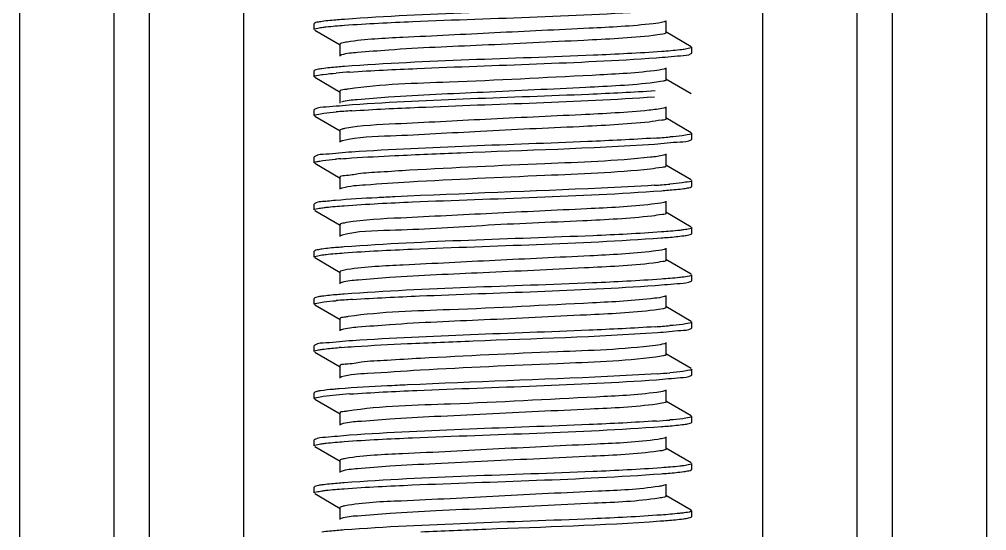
# Model space of a CAD drawing. Extents: x 27938 to 1507990, y 110129 to 923079.
# Drawn here: x 640617.7 to 641105.9, y 381944.6 to 382202.7 of the extents above; entities that cross this region are included whole.
import ezdxf

# ---------------------------------------------------------------- set-up
doc = ezdxf.new("R2010")
doc.units = 0
doc.header["$LTSCALE"] = 1000
doc.header["$MEASUREMENT"] = 0

msp = doc.modelspace()

# ---------------------------------------------------------------- linework, layer by layer
at = {"linetype": 'Continuous'}
for p, q in [((640617.7, 383675.04), (640617.7, 378934.02)), ((640665.32, 383675.04), (640665.32, 378934.02)), ((640683.18, 383675.04), (640683.18, 378934.02)), ((640730.81, 383675.04), (640730.81, 378934.02)), ((640992.75, 383675.04), (640992.75, 378934.02)), ((641040.37, 383675.04), (641040.37, 378934.02)), ((641058.23, 383675.04), (641058.23, 378934.02)), ((641105.86, 383675.04), (641105.86, 378934.02)), ((640944.14, 382196.03), (640944.14, 382201.98)), ((640766.75, 382200.75), (640766.53, 382200.49)), ((640766.53, 382197.52), (640766.53, 382200.49)), ((640766.53, 382197.52), (640766.53, 382200.49)), ((640766.75, 382197.25), (640779.68, 382189.77)), ((640956.8, 382188.85), (640943.88, 382196.33)), ((640779.42, 382190.07), (640779.42, 382184.12)), ((640957.03, 382185.61), (640957.03, 382188.59)), ((640957.03, 382185.61), (640957.03, 382188.59)), ((640956.8, 382185.35), (640957.03, 382185.61)), ((640944.14, 382172.21), (640944.14, 382178.17)), ((640766.75, 382176.94), (640766.53, 382176.68)), ((640766.53, 382173.7), (640766.53, 382176.68)), ((640766.53, 382173.7), (640766.53, 382176.68)), ((640766.75, 382173.44), (640779.68, 382165.96)), ((640956.8, 382165.03), (640943.88, 382172.52)), ((640779.42, 382166.26), (640779.42, 382160.31)), ((640944.14, 382152.58), (640944.14, 382158.53)), ((640766.75, 382157.3), (640766.53, 382157.04)), ((640766.53, 382154.07), (640766.53, 382157.04)), ((640766.53, 382154.07), (640766.53, 382157.04)), ((640766.75, 382153.81), (640779.68, 382146.32)), ((640956.8, 382145.4), (640943.88, 382152.88)), ((640779.42, 382146.63), (640779.42, 382140.67)), ((640957.03, 382142.16), (640957.03, 382145.14)), ((640957.03, 382142.16), (640957.03, 382145.14)), ((640956.8, 382141.9), (640957.03, 382142.16)), ((640944.14, 382128.77), (640944.14, 382134.72)), ((640766.75, 382133.49), (640766.53, 382133.23)), ((640766.53, 382130.25), (640766.53, 382133.23)), ((640766.53, 382130.25), (640766.53, 382133.23)), ((640766.75, 382129.99), (640779.68, 382122.51)), ((640956.8, 382121.59), (640943.88, 382129.07)), ((640779.42, 382122.81), (640779.42, 382116.86)), ((640957.03, 382118.35), (640957.03, 382121.32)), ((640957.03, 382118.35), (640957.03, 382121.32)), ((640956.8, 382118.09), (640957.03, 382118.35)), ((640766.75, 382109.68), (640766.53, 382109.42)), ((640766.53, 382106.44), (640766.53, 382109.42)), ((640766.53, 382106.44), (640766.53, 382109.42)), ((640944.14, 382104.95), (640944.14, 382110.91)), ((640766.75, 382106.18), (640779.68, 382098.7)), ((640956.8, 382097.77), (640943.88, 382105.26)), ((640779.42, 382099), (640779.42, 382093.05)), ((640956.8, 382094.27), (640957.03, 382094.54)), ((640957.03, 382094.54), (640957.03, 382097.51)), ((640957.03, 382094.54), (640957.03, 382097.51)), ((640766.75, 382085.87), (640766.53, 382085.61)), ((640766.53, 382082.63), (640766.53, 382085.61)), ((640766.53, 382082.63), (640766.53, 382085.61)), ((640944.14, 382081.14), (640944.14, 382087.09)), ((640766.75, 382082.37), (640779.68, 382074.89)), ((640956.8, 382073.96), (640943.88, 382081.44)), ((640779.42, 382075.19), (640779.42, 382069.23)), ((640956.8, 382070.46), (640957.03, 382070.72)), ((640957.03, 382070.72), (640957.03, 382073.7)), ((640957.03, 382070.72), (640957.03, 382073.7)), ((640766.75, 382062.05), (640766.53, 382061.79)), ((640766.53, 382058.82), (640766.53, 382061.79)), ((640766.53, 382058.82), (640766.53, 382061.79)), ((640944.14, 382057.33), (640944.14, 382063.28)), ((640766.75, 382058.56), (640779.68, 382051.07)), ((640956.8, 382050.15), (640943.88, 382057.63)), ((640779.42, 382051.37), (640779.42, 382045.42)), ((640956.8, 382046.65), (640957.03, 382046.91)), ((640957.03, 382046.91), (640957.03, 382049.89)), ((640957.03, 382046.91), (640957.03, 382049.89)), ((640766.75, 382038.24), (640766.53, 382037.98)), ((640766.53, 382035), (640766.53, 382037.98)), ((640766.53, 382035), (640766.53, 382037.98)), ((640944.14, 382033.52), (640944.14, 382039.47)), ((640766.75, 382034.74), (640779.68, 382027.26)), ((640956.8, 382026.33), (640943.88, 382033.82)), ((640779.42, 382027.56), (640779.42, 382021.61)), ((640956.8, 382022.84), (640957.03, 382023.1)), ((640957.03, 382023.1), (640957.03, 382026.07)), ((640957.03, 382023.1), (640957.03, 382026.07)), ((640766.75, 382014.43), (640766.53, 382014.17)), ((640766.53, 382011.19), (640766.53, 382014.17)), ((640766.53, 382011.19), (640766.53, 382014.17)), ((640944.14, 382009.7), (640944.14, 382015.66)), ((640766.75, 382010.93), (640779.68, 382003.45)), ((640956.8, 382002.52), (640943.88, 382010)), ((640779.42, 382003.75), (640779.42, 381997.8)), ((640957.03, 381999.28), (640957.03, 382002.26)), ((640957.03, 381999.28), (640957.03, 382002.26)), ((640956.8, 381999.02), (640957.03, 381999.28)), ((640766.75, 381990.62), (640766.53, 381990.35)), ((640766.53, 381987.38), (640766.53, 381990.35)), ((640766.53, 381987.38), (640766.53, 381990.35)), ((640766.75, 381987.12), (640779.68, 381979.63)), ((640944.14, 381985.89), (640944.14, 381991.84)), ((640956.8, 381978.71), (640943.88, 381986.19)), ((640779.42, 381979.94), (640779.42, 381973.98)), ((640957.03, 381975.47), (640957.03, 381978.45)), ((640957.03, 381975.47), (640957.03, 381978.45)), ((640780.15, 381974.49), (640779.68, 381974.28)), ((640956.8, 381975.21), (640957.03, 381975.47)), ((640944.14, 381962.08), (640944.14, 381968.03)), ((640766.75, 381966.8), (640766.53, 381966.54)), ((640766.53, 381963.57), (640766.53, 381966.54)), ((640766.53, 381963.57), (640766.53, 381966.54)), ((640766.75, 381963.3), (640779.68, 381955.82)), ((640956.8, 381954.9), (640943.88, 381962.38)), ((640779.42, 381956.12), (640779.42, 381950.17)), ((640957.03, 381951.66), (640957.03, 381954.64)), ((640957.03, 381951.66), (640957.03, 381954.64)), ((640780.11, 381950.66), (640779.68, 381950.47)), ((640956.8, 381951.4), (640957.03, 381951.66))]:
    msp.add_line(p, q, dxfattribs=at)
for centre, radius, start, end in [((640811.78, 381768.66), 408.32, 93.8398, 94.8043), ((640813.15, 381731.7), 425.7, 93.7309, 94.7995), ((640910.62, 382564.76), 422.95, 273.7477, 274.8005), ((640802.59, 381838.24), 294.92, 94.6427, 94.9248), ((640806.95, 381784.61), 348.72, 94.4553, 94.6449), ((640910.58, 382541.47), 423.47, 273.7437, 274.8009), ((640813.57, 381631.21), 430.96, 93.6981, 94.7988), ((640911.06, 382464.01), 417.43, 273.7828, 274.8013), ((640807.83, 381678.3), 359.83, 94.4275, 94.5797), ((640912.57, 382421.2), 398.37, 273.9093, 274.8037), ((640811.68, 381607.43), 407.03, 93.8492, 94.8033), ((640911.86, 382406.27), 407.29, 273.8479, 274.803)]:
    msp.add_arc(centre, radius, start, end, dxfattribs=at)
for points, knots in [([(640781.72, 382199.69), (640793.2, 382200.53), (640846.59, 382203.13), (640900.07, 382204.18), (640941.89, 382207.26)], [0, 0, 0, 0, 0.215407, 1, 1, 1, 1]), ([(640941.93, 382210.24), (640930.48, 382209.39), (640877.11, 382206.79), (640823.67, 382205.73), (640781.84, 382202.67)], [0, 0, 0, 0, 0.214949, 1, 1, 1, 1]), ([(640781.84, 382202.67), (640780.67, 382202.59), (640776.87, 382202.29), (640773.07, 382201.95), (640770.45, 382201.58)], [0, 0, 0, 0, 0.307276, 1, 1, 1, 1]), ([(640766.53, 382197.52), (640766.53, 382197.89), (640768.43, 382198.21), (640769.43, 382198.46), (640770.41, 382198.6)], [0, 0, 0, 0, 0.274415, 1, 1, 1, 1]), ([(640770.45, 382201.58), (640769.64, 382201.47), (640768.41, 382201.26), (640767.15, 382200.98), (640766.75, 382200.75)], [0, 0, 0, 0, 0.643741, 1, 1, 1, 1]), ([(640770.41, 382198.6), (640771.12, 382198.7), (640774.88, 382199.16), (640778.66, 382199.46), (640781.72, 382199.69)], [0, 0, 0, 0, 0.191381, 1, 1, 1, 1]), ([(640937.48, 382200.45), (640926.8, 382199.2), (640900.11, 382197.86), (640858.01, 382195.9), (640817.3, 382193.76), (640792.41, 382192.66), (640783.12, 382191.21)], [0, 0, 0, 0, 0.208516, 0.518039, 0.81764, 1, 1, 1, 1]), ([(640943.88, 382201.68), (640943.63, 382201.54), (640941.53, 382200.88), (640939.36, 382200.66), (640937.48, 382200.45)], [0, 0, 0, 0, 0.131982, 1, 1, 1, 1]), ([(640937.48, 382194.49), (640925.9, 382193.14), (640897.09, 382191.8), (640852.65, 382189.55), (640814.47, 382188.07), (640790.95, 382186.08), (640782.91, 382185.49), (640780.31, 382184.68)], [0, 0, 0, 0, 0.222005, 0.548688, 0.848211, 0.948158, 1, 1, 1, 1]), ([(640944.14, 382196.03), (640944.14, 382195.41), (640940.77, 382195.16), (640939.15, 382194.69), (640937.48, 382194.49)], [0, 0, 0, 0, 0.268827, 1, 1, 1, 1]), ([(640783.12, 382191.21), (640782.19, 382191.07), (640781.2, 382190.83), (640779.42, 382190.44), (640779.42, 382190.07)], [0, 0, 0, 0, 0.721013, 1, 1, 1, 1]), ([(640953.17, 382187.5), (640952.45, 382187.4), (640948.71, 382186.94), (640944.94, 382186.64), (640941.89, 382186.42)], [0, 0, 0, 0, 0.191317, 1, 1, 1, 1]), ([(640957.03, 382188.59), (640957.03, 382188.21), (640955.14, 382187.9), (640954.14, 382187.64), (640953.17, 382187.5)], [0, 0, 0, 0, 0.274505, 1, 1, 1, 1]), ([(640780.31, 382184.68), (640780.19, 382184.64), (640779.97, 382184.57), (640779.77, 382184.47), (640779.68, 382184.42)], [0, 0, 0, 0, 0.563231, 1, 1, 1, 1]), ([(640941.89, 382186.42), (640930.42, 382185.58), (640877.03, 382182.97), (640823.55, 382181.92), (640781.72, 382178.85)], [0, 0, 0, 0, 0.215206, 1, 1, 1, 1]), ([(640784.44, 382176.06), (640795.72, 382176.83), (640847.27, 382179.32), (640898.89, 382180.51), (640939.1, 382183.25)], [0, 0, 0, 0, 0.219091, 1, 1, 1, 1]), ([(640939.1, 382183.25), (640943.2, 382183.52), (640948.94, 382184.32), (640955.2, 382184.43), (640956.8, 382185.35)], [0, 0, 0, 0, 0.690238, 1, 1, 1, 1]), ([(640770.41, 382177.76), (640769.61, 382177.65), (640768.39, 382177.44), (640767.14, 382177.16), (640766.75, 382176.94)], [0, 0, 0, 0, 0.643277, 1, 1, 1, 1]), ([(640781.72, 382178.85), (640780.56, 382178.76), (640776.78, 382178.47), (640773, 382178.13), (640770.41, 382177.76)], [0, 0, 0, 0, 0.307434, 1, 1, 1, 1]), ([(640943.88, 382177.87), (640943.65, 382177.73), (640941.76, 382177.13), (640939.8, 382176.92), (640938.12, 382176.71)], [0, 0, 0, 0, 0.134844, 1, 1, 1, 1]), ([(640766.53, 382173.7), (640766.53, 382174.13), (640768.8, 382174.42), (640769.94, 382174.73), (640771.09, 382174.88)], [0, 0, 0, 0, 0.271629, 1, 1, 1, 1]), ([(640938.12, 382176.71), (640927.7, 382175.43), (640893.13, 382173.78), (640841.7, 382170.85), (640800.48, 382169.94), (640783.63, 382167.48)], [0, 0, 0, 0, 0.203452, 0.669893, 1, 1, 1, 1]), ([(640938.12, 382170.76), (640926.65, 382169.35), (640897.79, 382168.05), (640853.15, 382165.75), (640814.59, 382164.29), (640790.88, 382162.25), (640782.8, 382161.69), (640780.23, 382160.84)], [0, 0, 0, 0, 0.219023, 0.546829, 0.848448, 0.948708, 1, 1, 1, 1]), ([(640944.14, 382172.21), (640944.14, 382171.65), (640941.11, 382171.36), (640939.63, 382170.94), (640938.12, 382170.76)], [0, 0, 0, 0, 0.270217, 1, 1, 1, 1]), ([(640783.63, 382167.48), (640783.02, 382167.39), (640781.82, 382167.05), (640779.42, 382167.11), (640779.42, 382166.26)], [0, 0, 0, 0, 0.421526, 1, 1, 1, 1]), ([(640785.45, 382156.5), (640796.67, 382157.24), (640847.61, 382159.69), (640898.61, 382160.91), (640938.27, 382163.55)], [0, 0, 0, 0, 0.220571, 1, 1, 1, 1]), ([(640938.59, 382166.55), (640927.44, 382165.8), (640876.5, 382163.35), (640825.5, 382162.12), (640785.76, 382159.49)], [0, 0, 0, 0, 0.219007, 1, 1, 1, 1]), ([(640785.76, 382159.49), (640781.36, 382159.2), (640775.19, 382158.35), (640768.46, 382158.29), (640766.76, 382157.3)], [0, 0, 0, 0, 0.691503, 1, 1, 1, 1]), ([(640943.88, 382158.23), (640943.57, 382158.05), (640940.8, 382157.28), (640937.98, 382157.04), (640935.51, 382156.78)], [0, 0, 0, 0, 0.124926, 1, 1, 1, 1]), ([(640766.53, 382154.07), (640766.53, 382154.52), (640768.95, 382154.79), (640770.16, 382155.13), (640771.37, 382155.28)], [0, 0, 0, 0, 0.270691, 1, 1, 1, 1]), ([(640935.51, 382156.78), (640924.13, 382155.61), (640896.55, 382154.2), (640853.88, 382152.33), (640814.14, 382150.03), (640790.32, 382149.16), (640781.86, 382147.55)], [0, 0, 0, 0, 0.222949, 0.537937, 0.832059, 1, 1, 1, 1]), ([(640935.51, 382150.83), (640923.78, 382149.62), (640895.42, 382148.17), (640851.83, 382146.39), (640812.2, 382143.72), (640788.68, 382143.33), (640780.84, 382141.38)], [0, 0, 0, 0, 0.22824, 0.54962, 0.84357, 1, 1, 1, 1]), ([(640944.14, 382152.58), (640944.14, 382151.79), (640939.71, 382151.7), (640937.67, 382151.05), (640935.51, 382150.83)], [0, 0, 0, 0, 0.265953, 1, 1, 1, 1]), ([(640781.86, 382147.55), (640781.24, 382147.43), (640780.54, 382147.27), (640779.42, 382146.88), (640779.42, 382146.63)], [0, 0, 0, 0, 0.710384, 1, 1, 1, 1]), ([(640957.03, 382145.14), (640957.03, 382144.69), (640954.63, 382144.41), (640953.43, 382144.08), (640952.23, 382143.93)], [0, 0, 0, 0, 0.270828, 1, 1, 1, 1]), ([(640780.84, 382141.38), (640780.61, 382141.32), (640780.21, 382141.21), (640779.83, 382141.06), (640779.68, 382140.97)], [0, 0, 0, 0, 0.588567, 1, 1, 1, 1]), ([(640938.27, 382142.72), (640927.07, 382141.97), (640876.13, 382139.53), (640825.14, 382138.3), (640785.45, 382135.66)], [0, 0, 0, 0, 0.220044, 1, 1, 1, 1]), ([(640807.16, 382133.89), (640818.28, 382134.43), (640861.97, 382136.33), (640905.7, 382137.57), (640938.23, 382139.74)], [0, 0, 0, 0, 0.25454, 1, 1, 1, 1]), ([(640938.23, 382139.74), (640942.53, 382140.03), (640948.56, 382140.86), (640955.13, 382140.94), (640956.8, 382141.9)], [0, 0, 0, 0, 0.69109, 1, 1, 1, 1]), ([(640785.45, 382135.66), (640781.12, 382135.37), (640775.06, 382134.53), (640768.44, 382134.46), (640766.76, 382133.49)], [0, 0, 0, 0, 0.691213, 1, 1, 1, 1]), ([(640779.87, 382132.28), (640781.73, 382132.43), (640790.83, 382133.07), (640799.93, 382133.54), (640807.16, 382133.89)], [0, 0, 0, 0, 0.205696, 1, 1, 1, 1]), ([(640943.88, 382134.42), (640943.59, 382134.25), (640941.07, 382133.52), (640938.49, 382133.29), (640936.23, 382133.05)], [0, 0, 0, 0, 0.127252, 1, 1, 1, 1]), ([(640766.53, 382130.25), (640766.53, 382130.53), (640767.82, 382130.87), (640768.57, 382131.05), (640769.26, 382131.16)], [0, 0, 0, 0, 0.28203, 1, 1, 1, 1]), ([(640769.26, 382131.16), (640769.76, 382131.25), (640772.42, 382131.63), (640775.1, 382131.88), (640777.27, 382132.07)], [0, 0, 0, 0, 0.190713, 1, 1, 1, 1]), ([(640936.23, 382133.05), (640918.52, 382131.14), (640877.88, 382129.65), (640837.32, 382127.73), (640814.55, 382126.45)], [0, 0, 0, 0, 0.438605, 1, 1, 1, 1]), ([(640944.14, 382128.77), (640944.14, 382128.04), (640940.09, 382127.89), (640938.21, 382127.3), (640936.23, 382127.09)], [0, 0, 0, 0, 0.266804, 1, 1, 1, 1]), ([(640814.55, 382126.45), (640809.66, 382126.18), (640801.29, 382125.57), (640789.55, 382125.03), (640784.16, 382123.71), (640779.43, 382123.66), (640779.42, 382122.81)], [0, 0, 0, 0, 0.415, 0.730895, 0.928614, 1, 1, 1, 1]), ([(640936.23, 382127.09), (640918.52, 382125.19), (640877.88, 382123.69), (640837.32, 382121.78), (640814.55, 382120.5)], [0, 0, 0, 0, 0.438605, 1, 1, 1, 1]), ([(640814.55, 382120.5), (640807.14, 382120.08), (640795.88, 382119.19), (640784.46, 382118.53), (640780.68, 382117.52)], [0, 0, 0, 0, 0.654734, 1, 1, 1, 1]), ([(640938.23, 382118.9), (640929.24, 382118.3), (640885.56, 382116.13), (640841.84, 382114.74), (640807.16, 382113.06)], [0, 0, 0, 0, 0.205964, 1, 1, 1, 1]), ([(640957.03, 382121.32), (640957.03, 382120.87), (640954.63, 382120.6), (640953.44, 382120.27), (640952.23, 382120.12)], [0, 0, 0, 0, 0.270838, 1, 1, 1, 1]), ([(640780.68, 382117.52), (640780.48, 382117.47), (640780.14, 382117.37), (640779.81, 382117.24), (640779.68, 382117.16)], [0, 0, 0, 0, 0.581773, 1, 1, 1, 1]), ([(640781.63, 382108.61), (640793.09, 382109.45), (640846.46, 382112.05), (640899.9, 382113.11), (640941.73, 382116.17)], [0, 0, 0, 0, 0.214998, 1, 1, 1, 1]), ([(640941.73, 382116.17), (640942.9, 382116.26), (640946.7, 382116.55), (640950.5, 382116.89), (640953.12, 382117.26)], [0, 0, 0, 0, 0.307332, 1, 1, 1, 1]), ([(640953.12, 382117.26), (640953.92, 382117.37), (640955.15, 382117.58), (640956.41, 382117.86), (640956.8, 382118.09)], [0, 0, 0, 0, 0.643619, 1, 1, 1, 1]), ([(640777.27, 382111.24), (640775.91, 382111.12), (640772.45, 382110.65), (640768.65, 382110.77), (640766.75, 382109.68)], [0, 0, 0, 0, 0.38307, 1, 1, 1, 1]), ([(640807.16, 382113.06), (640804.17, 382112.91), (640794.21, 382112.4), (640784.24, 382111.84), (640777.27, 382111.24)], [0, 0, 0, 0, 0.299335, 1, 1, 1, 1]), ([(640936.93, 382109.31), (640926.04, 382108.08), (640899.07, 382106.73), (640856.79, 382104.79), (640816.35, 382102.61), (640791.78, 382101.56), (640782.72, 382100.08)], [0, 0, 0, 0, 0.212745, 0.523869, 0.821865, 1, 1, 1, 1]), ([(640943.88, 382110.61), (640943.62, 382110.45), (640941.32, 382109.76), (640938.97, 382109.54), (640936.93, 382109.31)], [0, 0, 0, 0, 0.129757, 1, 1, 1, 1]), ([(640766.53, 382106.44), (640766.53, 382106.81), (640768.42, 382107.13), (640769.41, 382107.39), (640770.38, 382107.52)], [0, 0, 0, 0, 0.27455, 1, 1, 1, 1]), ([(640770.38, 382107.52), (640771.09, 382107.62), (640774.83, 382108.08), (640778.59, 382108.38), (640781.63, 382108.61)], [0, 0, 0, 0, 0.19129, 1, 1, 1, 1]), ([(640944.14, 382104.95), (640944.14, 382104.29), (640940.47, 382104.08), (640938.73, 382103.56), (640936.93, 382103.36)], [0, 0, 0, 0, 0.26783, 1, 1, 1, 1]), ([(640782.72, 382100.08), (640781.89, 382099.94), (640780.99, 382099.73), (640779.42, 382099.33), (640779.42, 382099)], [0, 0, 0, 0, 0.718436, 1, 1, 1, 1]), ([(640936.93, 382103.36), (640925.34, 382102.05), (640896.76, 382100.63), (640852.57, 382098.85), (640812.3, 382095.93), (640788.32, 382095.85), (640780.54, 382093.67)], [0, 0, 0, 0, 0.223258, 0.547569, 0.845448, 1, 1, 1, 1]), ([(640941.73, 382095.33), (640930.24, 382094.49), (640876.87, 382091.89), (640823.42, 382090.85), (640781.63, 382087.77)], [0, 0, 0, 0, 0.215728, 1, 1, 1, 1]), ([(640953.12, 382096.42), (640952.39, 382096.32), (640948.61, 382095.86), (640944.81, 382095.56), (640941.73, 382095.33)], [0, 0, 0, 0, 0.19147, 1, 1, 1, 1]), ([(640957.03, 382097.51), (640957.03, 382097.14), (640955.11, 382096.82), (640954.1, 382096.56), (640953.12, 382096.42)], [0, 0, 0, 0, 0.274248, 1, 1, 1, 1]), ([(640780.54, 382093.67), (640780.37, 382093.63), (640780.08, 382093.54), (640779.79, 382093.41), (640779.68, 382093.35)], [0, 0, 0, 0, 0.575828, 1, 1, 1, 1]), ([(640781.58, 382084.79), (640793.01, 382085.63), (640846.34, 382088.23), (640899.74, 382089.3), (640941.56, 382092.35)], [0, 0, 0, 0, 0.214643, 1, 1, 1, 1]), ([(640941.56, 382092.35), (640942.74, 382092.43), (640946.59, 382092.73), (640950.43, 382093.07), (640953.07, 382093.44)], [0, 0, 0, 0, 0.307278, 1, 1, 1, 1]), ([(640953.07, 382093.44), (640953.89, 382093.55), (640955.13, 382093.77), (640956.41, 382094.05), (640956.8, 382094.27)], [0, 0, 0, 0, 0.644079, 1, 1, 1, 1]), ([(640770.38, 382086.69), (640769.59, 382086.58), (640768.38, 382086.36), (640767.14, 382086.09), (640766.75, 382085.87)], [0, 0, 0, 0, 0.642977, 1, 1, 1, 1]), ([(640770.36, 382083.71), (640771.07, 382083.81), (640774.8, 382084.27), (640778.55, 382084.57), (640781.58, 382084.79)], [0, 0, 0, 0, 0.191275, 1, 1, 1, 1]), ([(640781.63, 382087.77), (640780.48, 382087.68), (640776.72, 382087.39), (640772.96, 382087.05), (640770.38, 382086.69)], [0, 0, 0, 0, 0.307533, 1, 1, 1, 1]), ([(640937.59, 382085.57), (640926.96, 382084.32), (640900.31, 382082.99), (640858.25, 382081.02), (640817.49, 382078.89), (640792.54, 382077.77), (640783.2, 382076.34)], [0, 0, 0, 0, 0.207666, 0.516866, 0.81679, 1, 1, 1, 1]), ([(640943.88, 382086.79), (640943.63, 382086.65), (640941.57, 382086.01), (640939.43, 382085.79), (640937.59, 382085.57)], [0, 0, 0, 0, 0.132446, 1, 1, 1, 1]), ([(640766.53, 382082.63), (640766.53, 382083), (640768.41, 382083.32), (640769.4, 382083.57), (640770.36, 382083.71)], [0, 0, 0, 0, 0.274625, 1, 1, 1, 1]), ([(640944.14, 382081.14), (640944.14, 382080.53), (640940.83, 382080.28), (640939.23, 382079.81), (640937.59, 382079.62)], [0, 0, 0, 0, 0.269044, 1, 1, 1, 1]), ([(640783.2, 382076.34), (640782.25, 382076.2), (640781.24, 382075.95), (640779.42, 382075.56), (640779.42, 382075.19)], [0, 0, 0, 0, 0.721489, 1, 1, 1, 1]), ([(640937.59, 382079.62), (640926.1, 382078.27), (640897.43, 382076.93), (640853.12, 382074.7), (640814.95, 382073.18), (640791.26, 382071.24), (640783.12, 382070.62), (640780.44, 382069.83)], [0, 0, 0, 0, 0.220439, 0.545965, 0.845865, 0.946757, 1, 1, 1, 1]), ([(640941.56, 382071.51), (640930.05, 382070.67), (640876.72, 382068.07), (640823.31, 382067.03), (640781.58, 382063.95)], [0, 0, 0, 0, 0.216242, 1, 1, 1, 1]), ([(640938.6, 382068.33), (640942.81, 382068.61), (640948.72, 382069.43), (640955.16, 382069.52), (640956.8, 382070.46)], [0, 0, 0, 0, 0.69073, 1, 1, 1, 1]), ([(640953.07, 382072.6), (640952.34, 382072.5), (640948.51, 382072.04), (640944.67, 382071.74), (640941.56, 382071.51)], [0, 0, 0, 0, 0.191504, 1, 1, 1, 1]), ([(640957.03, 382073.7), (640957.03, 382073.58), (640955.62, 382072.69), (640954.33, 382072.78), (640953.07, 382072.6)], [0, 0, 0, 0, 0.088885, 1, 1, 1, 1]), ([(640780.44, 382069.83), (640780.29, 382069.79), (640780.03, 382069.7), (640779.78, 382069.59), (640779.68, 382069.54)], [0, 0, 0, 0, 0.570334, 1, 1, 1, 1]), ([(640785.77, 382061.27), (640797.05, 382062.01), (640847.99, 382064.45), (640898.99, 382065.66), (640938.6, 382068.33)], [0, 0, 0, 0, 0.221629, 1, 1, 1, 1]), ([(640770.36, 382062.87), (640769.58, 382062.76), (640768.37, 382062.55), (640767.14, 382062.27), (640766.75, 382062.05)], [0, 0, 0, 0, 0.642812, 1, 1, 1, 1]), ([(640781.58, 382063.95), (640780.43, 382063.87), (640776.68, 382063.57), (640772.94, 382063.24), (640770.36, 382062.87)], [0, 0, 0, 0, 0.307553, 1, 1, 1, 1]), ([(640938.22, 382061.84), (640927.85, 382060.55), (640893.33, 382058.91), (640841.89, 382055.99), (640800.63, 382055.05), (640783.72, 382052.6)], [0, 0, 0, 0, 0.202603, 0.668804, 1, 1, 1, 1]), ([(640943.88, 382062.98), (640943.65, 382062.85), (640941.8, 382062.25), (640939.88, 382062.04), (640938.22, 382061.84)], [0, 0, 0, 0, 0.135346, 1, 1, 1, 1]), ([(640766.53, 382058.82), (640766.53, 382059.28), (640768.98, 382059.54), (640770.2, 382059.88), (640771.43, 382060.04)], [0, 0, 0, 0, 0.270507, 1, 1, 1, 1]), ([(640938.22, 382055.88), (640926.84, 382054.48), (640898.13, 382053.18), (640853.61, 382050.89), (640815.06, 382049.4), (640791.19, 382047.41), (640783, 382046.81), (640780.35, 382045.99)], [0, 0, 0, 0, 0.21746, 0.544109, 0.846107, 0.947311, 1, 1, 1, 1]), ([(640944.14, 382057.33), (640944.14, 382056.77), (640941.17, 382056.48), (640939.7, 382056.07), (640938.22, 382055.88)], [0, 0, 0, 0, 0.270473, 1, 1, 1, 1]), ([(640783.72, 382052.6), (640783.09, 382052.51), (640781.88, 382052.17), (640779.42, 382052.24), (640779.42, 382051.37)], [0, 0, 0, 0, 0.421733, 1, 1, 1, 1]), ([(640780.35, 382045.99), (640780.22, 382045.95), (640779.99, 382045.87), (640779.77, 382045.78), (640779.68, 382045.72)], [0, 0, 0, 0, 0.565364, 1, 1, 1, 1]), ([(640938.6, 382047.49), (640927.46, 382046.74), (640876.51, 382044.29), (640825.51, 382043.05), (640785.77, 382040.43)], [0, 0, 0, 0, 0.218973, 1, 1, 1, 1]), ([(640939.73, 382044.59), (640943.68, 382044.86), (640949.22, 382045.63), (640955.26, 382045.76), (640956.8, 382046.65)], [0, 0, 0, 0, 0.689563, 1, 1, 1, 1]), ([(640957.03, 382049.89), (640957.03, 382049.44), (640954.67, 382049.16), (640953.49, 382048.84), (640952.3, 382048.69)], [0, 0, 0, 0, 0.271064, 1, 1, 1, 1]), ([(640813.6, 382038.95), (640824.66, 382039.46), (640866.71, 382041.25), (640908.79, 382042.45), (640939.73, 382044.59)], [0, 0, 0, 0, 0.263095, 1, 1, 1, 1]), ([(640766.53, 382035), (640766.53, 382035.32), (640768.07, 382035.66), (640768.92, 382035.86), (640769.73, 382035.99)], [0, 0, 0, 0, 0.278252, 1, 1, 1, 1]), ([(640785.77, 382040.43), (640781.36, 382040.14), (640775.2, 382039.29), (640768.46, 382039.22), (640766.76, 382038.24)], [0, 0, 0, 0, 0.691512, 1, 1, 1, 1]), ([(640769.73, 382035.99), (640770.32, 382036.08), (640773.44, 382036.5), (640776.57, 382036.77), (640779.1, 382036.97)], [0, 0, 0, 0, 0.191021, 1, 1, 1, 1]), ([(640780.05, 382037.05), (640782.3, 382037.22), (640793.48, 382037.99), (640804.67, 382038.53), (640813.6, 382038.95)], [0, 0, 0, 0, 0.201424, 1, 1, 1, 1]), ([(640938.82, 382038.1), (640922.39, 382035.96), (640882.69, 382034.74), (640843.15, 382032.73), (640820.12, 382031.51)], [0, 0, 0, 0, 0.418207, 1, 1, 1, 1]), ([(640943.88, 382039.17), (640943.67, 382039.05), (640942.02, 382038.49), (640940.3, 382038.29), (640938.82, 382038.1)], [0, 0, 0, 0, 0.138483, 1, 1, 1, 1]), ([(640820.12, 382031.51), (640814.5, 382031.21), (640804.86, 382030.52), (640791.24, 382030.01), (640785.02, 382028.44), (640779.42, 382028.54), (640779.42, 382027.56)], [0, 0, 0, 0, 0.411949, 0.728681, 0.928197, 1, 1, 1, 1]), ([(640938.82, 382032.15), (640922.39, 382030.01), (640882.69, 382028.79), (640843.15, 382026.78), (640820.12, 382025.55)], [0, 0, 0, 0, 0.418207, 1, 1, 1, 1]), ([(640944.14, 382033.52), (640944.14, 382033.01), (640941.49, 382032.68), (640940.16, 382032.32), (640938.82, 382032.15)], [0, 0, 0, 0, 0.272138, 1, 1, 1, 1]), ([(640780.27, 382022.15), (640780.16, 382022.12), (640779.96, 382022.05), (640779.76, 382021.96), (640779.68, 382021.91)], [0, 0, 0, 0, 0.560801, 1, 1, 1, 1]), ([(640820.12, 382025.55), (640811.22, 382025.08), (640798.04, 382023.9), (640784.49, 382023.5), (640780.27, 382022.15)], [0, 0, 0, 0, 0.668187, 1, 1, 1, 1]), ([(640939.73, 382023.75), (640931.32, 382023.17), (640889.29, 382021.02), (640847.22, 382019.66), (640813.6, 382018.11)], [0, 0, 0, 0, 0.200271, 1, 1, 1, 1]), ([(640939.19, 382020.74), (640943.27, 382021.02), (640948.98, 382021.81), (640955.21, 382021.92), (640956.8, 382022.84)], [0, 0, 0, 0, 0.690138, 1, 1, 1, 1]), ([(640957.03, 382026.07), (640957.03, 382025.65), (640954.83, 382025.36), (640953.71, 382025.06), (640952.6, 382024.91)], [0, 0, 0, 0, 0.272105, 1, 1, 1, 1]), ([(640813.6, 382018.11), (640810.19, 382017.95), (640798.68, 382017.4), (640787.17, 382016.78), (640779.1, 382016.14)], [0, 0, 0, 0, 0.296988, 1, 1, 1, 1]), ([(640784.35, 382013.55), (640795.64, 382014.32), (640847.25, 382016.81), (640898.93, 382017.99), (640939.19, 382020.74)], [0, 0, 0, 0, 0.218971, 1, 1, 1, 1]), ([(640766.53, 382011.19), (640766.53, 382011.62), (640768.8, 382011.91), (640769.95, 382012.22), (640771.09, 382012.37)], [0, 0, 0, 0, 0.271637, 1, 1, 1, 1]), ([(640769.73, 382015.15), (640769.09, 382015.05), (640768.09, 382014.87), (640767.08, 382014.61), (640766.75, 382014.43)], [0, 0, 0, 0, 0.635229, 1, 1, 1, 1]), ([(640779.1, 382016.14), (640778.14, 382016.06), (640775.01, 382015.79), (640771.88, 382015.49), (640769.73, 382015.15)], [0, 0, 0, 0, 0.308017, 1, 1, 1, 1]), ([(640939.39, 382014.36), (640929.25, 382012.97), (640894.47, 382011.41), (640842.55, 382008.3), (640800.52, 382007.52), (640783.34, 382004.92)], [0, 0, 0, 0, 0.196527, 0.666696, 1, 1, 1, 1]), ([(640943.88, 382015.35), (640943.69, 382015.25), (640942.23, 382014.73), (640940.7, 382014.54), (640939.39, 382014.36)], [0, 0, 0, 0, 0.141904, 1, 1, 1, 1]), ([(640939.39, 382008.41), (640928.27, 382006.88), (640899.55, 382005.65), (640862.13, 382003.77), (640828.41, 382002.17), (640806.68, 382001.11), (640791.11, 381999.74), (640782.83, 381999.19), (640780.21, 381998.32)], [0, 0, 0, 0, 0.211039, 0.539644, 0.704709, 0.845991, 0.948071, 1, 1, 1, 1]), ([(640944.14, 382009.7), (640944.14, 382009.25), (640941.8, 382008.89), (640940.58, 382008.57), (640939.39, 382008.41)], [0, 0, 0, 0, 0.274084, 1, 1, 1, 1]), ([(640783.34, 382004.92), (640782.77, 382004.84), (640781.66, 382004.52), (640779.41, 382004.55), (640779.42, 382003.75)], [0, 0, 0, 0, 0.420596, 1, 1, 1, 1]), ([(640957.03, 382002.26), (640957.03, 382001.83), (640954.75, 382001.54), (640953.6, 382001.23), (640952.46, 382001.08)], [0, 0, 0, 0, 0.271601, 1, 1, 1, 1]), ([(640780.21, 381998.32), (640780.11, 381998.29), (640779.93, 381998.22), (640779.75, 381998.14), (640779.68, 381998.1)], [0, 0, 0, 0, 0.556813, 1, 1, 1, 1]), ([(640781.64, 381989.54), (640793.09, 381990.39), (640846.46, 381992.99), (640899.91, 381994.05), (640941.74, 381997.11)], [0, 0, 0, 0, 0.215007, 1, 1, 1, 1]), ([(640939.19, 381999.9), (640927.9, 381999.13), (640876.29, 381996.65), (640824.61, 381995.46), (640784.35, 381992.71)], [0, 0, 0, 0, 0.219019, 1, 1, 1, 1]), ([(640941.74, 381997.11), (640942.9, 381997.19), (640946.7, 381997.49), (640950.5, 381997.83), (640953.12, 381998.19)], [0, 0, 0, 0, 0.307335, 1, 1, 1, 1]), ([(640953.12, 381998.19), (640953.92, 381998.31), (640955.15, 381998.52), (640956.41, 381998.8), (640956.8, 381999.02)], [0, 0, 0, 0, 0.643606, 1, 1, 1, 1]), ([(640784.35, 381992.71), (640780.28, 381992.43), (640774.57, 381991.64), (640768.34, 381991.53), (640766.76, 381990.62)], [0, 0, 0, 0, 0.690145, 1, 1, 1, 1]), ([(640766.53, 381987.38), (640766.53, 381987.75), (640768.42, 381988.07), (640769.41, 381988.32), (640770.38, 381988.46)], [0, 0, 0, 0, 0.274548, 1, 1, 1, 1]), ([(640770.38, 381988.46), (640771.09, 381988.56), (640774.84, 381989.02), (640778.6, 381989.32), (640781.64, 381989.54)], [0, 0, 0, 0, 0.19129, 1, 1, 1, 1]), ([(640939.93, 381990.63), (640929.73, 381989.14), (640902.9, 381987.96), (640859.95, 381985.85), (640817.75, 381983.57), (640791.86, 381982.59), (640782.41, 381980.96)], [0, 0, 0, 0, 0.195916, 0.50941, 0.817674, 1, 1, 1, 1]), ([(640943.88, 381991.54), (640943.46, 381991.3), (640942.11, 381990.99), (640940.79, 381990.75), (640939.93, 381990.63)], [0, 0, 0, 0, 0.359626, 1, 1, 1, 1]), ([(640939.93, 381984.67), (640928.96, 381983.07), (640900.25, 381981.91), (640862.78, 381979.98), (640828.77, 381978.37), (640806.8, 381977.32), (640791.11, 381975.91), (640782.76, 381975.39), (640780.15, 381974.49)], [0, 0, 0, 0, 0.207622, 0.537088, 0.703334, 0.845682, 0.948308, 1, 1, 1, 1]), ([(640944.14, 381985.89), (640944.14, 381985.75), (640942.67, 381984.78), (640941.27, 381984.87), (640939.93, 381984.67)], [0, 0, 0, 0, 0.090979, 1, 1, 1, 1]), ([(640782.41, 381980.96), (640781.65, 381980.83), (640780.83, 381980.64), (640779.42, 381980.24), (640779.42, 381979.94)], [0, 0, 0, 0, 0.716188, 1, 1, 1, 1]), ([(640953.12, 381977.36), (640952.39, 381977.26), (640948.61, 381976.8), (640944.81, 381976.5), (640941.74, 381976.27)], [0, 0, 0, 0, 0.191467, 1, 1, 1, 1]), ([(640957.03, 381978.45), (640957.03, 381978.07), (640955.11, 381977.76), (640954.1, 381977.5), (640953.12, 381977.36)], [0, 0, 0, 0, 0.274254, 1, 1, 1, 1]), ([(640781.58, 381965.72), (640793.01, 381966.57), (640846.34, 381969.17), (640899.75, 381970.24), (640941.57, 381973.28)], [0, 0, 0, 0, 0.214657, 1, 1, 1, 1]), ([(640941.74, 381976.27), (640930.24, 381975.43), (640876.87, 381972.83), (640823.43, 381971.78), (640781.64, 381968.71)], [0, 0, 0, 0, 0.215715, 1, 1, 1, 1]), ([(640941.57, 381973.28), (640942.75, 381973.37), (640946.59, 381973.67), (640950.43, 381974.01), (640953.07, 381974.38)], [0, 0, 0, 0, 0.307279, 1, 1, 1, 1]), ([(640953.07, 381974.38), (640953.89, 381974.49), (640955.13, 381974.7), (640956.41, 381974.98), (640956.8, 381975.21)], [0, 0, 0, 0, 0.644063, 1, 1, 1, 1]), ([(640770.38, 381967.62), (640769.59, 381967.51), (640768.38, 381967.3), (640767.14, 381967.02), (640766.75, 381966.8)], [0, 0, 0, 0, 0.642982, 1, 1, 1, 1]), ([(640781.64, 381968.71), (640780.48, 381968.62), (640776.72, 381968.33), (640772.96, 381967.99), (640770.38, 381967.62)], [0, 0, 0, 0, 0.307532, 1, 1, 1, 1]), ([(640943.88, 381967.73), (640943.5, 381967.51), (640942.33, 381967.22), (640941.18, 381967), (640940.44, 381966.89)], [0, 0, 0, 0, 0.365017, 1, 1, 1, 1]), ([(640766.53, 381963.57), (640766.53, 381963.93), (640768.41, 381964.25), (640769.4, 381964.51), (640770.36, 381964.64)], [0, 0, 0, 0, 0.274622, 1, 1, 1, 1]), ([(640770.36, 381964.64), (640771.07, 381964.75), (640774.8, 381965.2), (640778.55, 381965.5), (640781.58, 381965.72)], [0, 0, 0, 0, 0.191276, 1, 1, 1, 1]), ([(640940.44, 381966.89), (640930.3, 381965.32), (640903.27, 381964.2), (640859.93, 381962.04), (640817.38, 381959.68), (640791.32, 381958.81), (640781.97, 381957.07)], [0, 0, 0, 0, 0.193768, 0.50974, 0.82028, 1, 1, 1, 1]), ([(640940.44, 381960.94), (640929.63, 381959.26), (640900.95, 381958.17), (640863.44, 381956.19), (640829.14, 381954.58), (640806.94, 381953.52), (640791.12, 381952.09), (640782.71, 381951.59), (640780.11, 381950.66)], [0, 0, 0, 0, 0.20408, 0.534343, 0.70178, 0.845233, 0.948467, 1, 1, 1, 1]), ([(640944.14, 381962.08), (640944.14, 381961.71), (640942.36, 381961.32), (640941.37, 381961.08), (640940.44, 381960.94)], [0, 0, 0, 0, 0.278995, 1, 1, 1, 1]), ([(640781.97, 381957.07), (640781.32, 381956.95), (640780.59, 381956.78), (640779.42, 381956.39), (640779.42, 381956.12)], [0, 0, 0, 0, 0.712168, 1, 1, 1, 1]), ([(640953.07, 381953.54), (640952.34, 381953.44), (640948.52, 381952.97), (640944.68, 381952.67), (640941.57, 381952.45)], [0, 0, 0, 0, 0.191504, 1, 1, 1, 1]), ([(640957.03, 381954.64), (640957.03, 381954.51), (640955.62, 381953.62), (640954.33, 381953.71), (640953.07, 381953.54)], [0, 0, 0, 0, 0.088893, 1, 1, 1, 1]), ([(640941.57, 381952.45), (640930.06, 381951.61), (640876.72, 381949.01), (640823.31, 381947.97), (640781.58, 381944.89)], [0, 0, 0, 0, 0.216223, 1, 1, 1, 1]), ([(640820.36, 381944), (640831.28, 381944.48), (640871.54, 381946.17), (640911.84, 381947.33), (640941.14, 381949.44)], [0, 0, 0, 0, 0.271117, 1, 1, 1, 1]), ([(640941.14, 381949.44), (640942.36, 381949.53), (640946.3, 381949.83), (640950.25, 381950.17), (640952.96, 381950.55)], [0, 0, 0, 0, 0.307137, 1, 1, 1, 1]), ([(640952.96, 381950.55), (640953.8, 381950.66), (640955.08, 381950.88), (640956.4, 381951.17), (640956.8, 381951.4)], [0, 0, 0, 0, 0.645207, 1, 1, 1, 1]), ([(640781.58, 381944.89), (640780.43, 381944.8), (640776.68, 381944.51), (640772.94, 381944.17), (640770.36, 381943.81)], [0, 0, 0, 0, 0.307553, 1, 1, 1, 1])]:
    msp.add_open_spline(points, degree=3, knots=knots, dxfattribs=at)
for points in [[(640771.09, 382174.88), (640773.25, 382175.16), (640775.41, 382175.36), (640777.58, 382175.55)], [(640771.37, 382155.28), (640773.42, 382155.54), (640775.48, 382155.73), (640777.53, 382155.91)], [(640952.23, 382143.93), (640950.16, 382143.67), (640948.09, 382143.47), (640946.02, 382143.3)], [(640952.23, 382120.12), (640950.17, 382119.85), (640948.09, 382119.66), (640946.02, 382119.48)], [(640771.43, 382060.04), (640773.45, 382060.29), (640775.48, 382060.48), (640777.51, 382060.65)], [(640952.3, 382048.69), (640950.21, 382048.42), (640948.1, 382048.22), (640946, 382048.04)], [(640952.6, 382024.91), (640950.39, 382024.62), (640948.16, 382024.41), (640945.93, 382024.23)], [(640771.09, 382012.37), (640773.25, 382012.65), (640775.42, 382012.85), (640777.59, 382013.04)], [(640952.46, 382001.08), (640950.3, 382000.8), (640948.13, 382000.6), (640945.96, 382000.42)]]:
    msp.add_open_spline(points, degree=3, dxfattribs=at)

doc.saveas('drawing.dxf')
